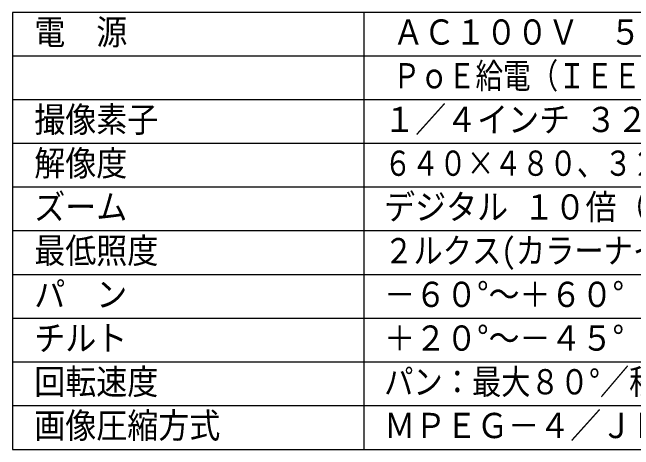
# Model space of a CAD drawing. Units: millimetres, scale not verified. Extents: x -63 to 63, y -57 to 58.
# Drawn here: x -62.5 to 8.5, y -56.7 to -6.7 of the extents above; entities that cross this region are included whole.
import ezdxf
from ezdxf.enums import TextEntityAlignment as Align

# ---------------------------------------------------------------- set-up
doc = ezdxf.new("R2010")
doc.units = ezdxf.units.MM
doc.header["$LTSCALE"] = 0.19104
doc.layers.add('0-2_MOJI1', color=2, linetype='Continuous')
doc.layers.add('0-3_WAKU', color=1, linetype='Continuous')
doc.styles.add('ＭＳ ゴシック', font='')
doc.styles.get('ＭＳ ゴシック').set_extended_font_data('MS Gothic')

msp = doc.modelspace()

# ---------------------------------------------------------------- linework, layer by layer
at = {"layer": '0-3_WAKU', "color": 4}
for p, q in [((62.4966, -6.7261), (-62.5033, -6.7261)), ((-62.5033, -6.7261), (-62.5033, -56.7261)), ((-22.2978, -56.7261), (-22.2978, -6.7261)), ((-62.5033, -56.7261), (62.4966, -56.7261))]:
    msp.add_line(p, q, dxfattribs=at)
at = {"layer": '0-3_WAKU'}
for p, q in [((62.4966, -11.7261), (-62.5033, -11.7261)), ((62.4966, -16.7261), (-62.5033, -16.7261)), ((62.4966, -21.7261), (-62.5033, -21.7261)), ((62.4966, -26.7261), (-62.5033, -26.7261)), ((62.4966, -31.7261), (-62.5033, -31.7261)), ((62.4966, -36.7261), (-62.5033, -36.7261)), ((62.4966, -41.7261), (-62.5033, -41.7261)), ((62.4966, -46.7261), (-62.5033, -46.7261)), ((62.4966, -51.7261), (-62.5033, -51.7261))]:
    msp.add_line(p, q, dxfattribs=at)

# ---------------------------------------------------------------- texts
at = {"layer": '0-2_MOJI1', "style": 'ＭＳ ゴシック'}
for s, height, width, p in [('ＡＣ１００Ｖ\u3000５０／６０Ｈｚ', 2.887, 0.9, (-19.0034, -11.2812)), ('電\u3000源', 2.887, 0.9, (-60.0033, -11.2812)), ('ＰｏＥ給電（ＩＥＥＥ８０２．３ａｆ－２００３準拠）', 2.886, 0.8, (-19.0034, -16.2812)), ('撮像素子', 2.887, 0.9, (-60.0033, -21.2812)), ('１／４インチ ３２万画素 ＣＣＤセンサー', 2.887, 0.9, (-20.0034, -21.2812)), ('解像度', 2.887, 0.9, (-60.0033, -26.2812)), ('６４０×４８０、３２０×２４０、１９２×１４４', 2.887, 0.8, (-20.0034, -26.2812)), ('ズーム', 2.887, 0.9, (-60.0033, -31.2812)), ('デジタル １０倍（面積比）', 2.887, 0.9, (-20.0034, -31.2812)), ('最低照度', 2.887, 0.9, (-60.0033, -36.2812)), ('２ルクス(カラーナイトビューモー時：０．２ルクス)', 2.887, 0.85, (-20.0034, -36.2812)), ('パ\u3000ン', 2.887, 0.9, (-60.0033, -41.2812)), ('－６０°～＋６０°', 2.887, 0.9, (-20.0034, -41.2812)), ('チルト', 2.887, 0.9, (-60.0033, -46.2812)), ('＋２０°～－４５°', 2.887, 0.9, (-20.0034, -46.2812)), ('回転速度', 2.887, 0.9, (-60.0033, -51.2812)), ('パン：最大８０°／秒\u3000チルト：最大８０°／秒', 2.887, 0.85, (-20.0034, -51.2812)), ('画像圧縮方式', 2.887, 0.9, (-60.0033, -56.2812)), ('ＭＰＥＧ－４／ＪＰＥＧ\u3000デュアル通信', 2.887, 0.9, (-20.0034, -56.2812))]:
    msp.add_text(s, height=height, dxfattribs=dict(at, width=width)).set_placement(p, align=Align.BOTTOM_LEFT)

doc.saveas('drawing.dxf')
